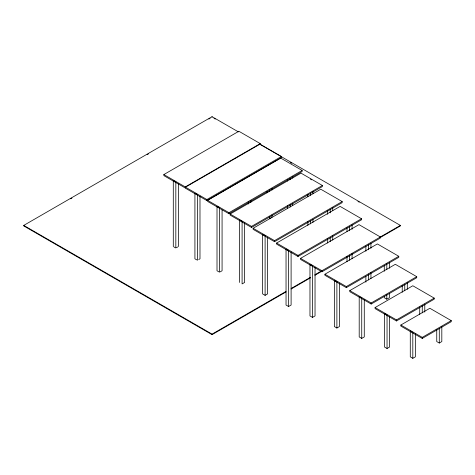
<?xml version="1.0" encoding="UTF-8"?>
<svg xmlns="http://www.w3.org/2000/svg" width="475" height="475" viewBox="0 0 475 475"><rect width="100%" height="100%" fill="white"/><g stroke="black" fill="none" stroke-linecap="round" stroke-linejoin="round"><path stroke-width="0.71" d="M285.968 291.983L212.058 334.655L23.75 225.934L23.75 225.405L212.058 116.684L238.408 131.896M70.668 198.847L71.951 198.105M147.149 154.69L148.432 153.947M208.846 119.071L210.134 118.328M260.258 143.61L185.256 186.912L185.256 187.969L163.857 175.619L163.857 174.557L238.86 131.254L260.258 143.61L260.258 144.667M185.487 187.18L260.033 144.145L281.432 156.501L281.432 157.558L206.886 200.592L185.487 188.243L185.487 187.18L206.886 199.536L281.432 156.501M207.575 200.343L280.737 158.104L302.136 170.46L302.136 171.517L228.974 213.756L207.575 201.406L207.575 200.343L228.974 212.699L302.136 170.46M230.126 214.041L300.99 173.132L322.388 185.487L322.388 186.544L251.524 227.46L230.126 215.104L230.126 214.041L251.524 226.397L322.388 185.487M176.457 247.683L177.727 246.953M198.722 259.54L199.987 258.81L199.987 196.11M271.362 217.603L269.462 218.696L269.462 216.487M253.133 228.279L320.779 189.228L342.178 201.584L342.178 202.647L274.532 241.698L253.133 229.342L253.133 228.279L274.532 240.635L342.178 201.584M220.174 271.86L222.074 270.768L222.074 210.021M276.604 243.058L340.106 206.393L361.505 218.749L361.505 219.812L298.003 256.476L276.604 244.12L276.604 243.058L298.003 255.413L361.505 218.749M300.533 258.376L358.975 224.633L380.374 236.989L380.374 238.046L321.931 271.789L300.533 259.433L300.533 258.376L321.931 270.726L380.374 236.989M265.103 295.343L265.103 235.719L262.568 234.258L262.568 293.882L265.103 295.343L267.633 293.882L267.633 237.203M23.75 225.405L212.058 334.121L285.968 291.448M291.11 288.485L310.395 277.353M314.889 274.752L321.32 271.041M379.804 237.274L400.372 225.405L400.372 225.934L380.445 237.435M291.11 289.014L310.395 277.881M314.889 275.286L321.961 271.201M324.924 274.229L377.382 243.936L398.78 256.292L398.78 257.355L346.322 287.642L324.924 275.286L324.924 274.229L346.322 286.579L398.78 256.292M288.568 306.506L288.568 250.497L286.039 249.037L286.039 305.039L288.568 306.506L291.104 305.039L291.104 251.982M349.772 290.617L395.331 264.314L416.729 276.67L416.729 277.727L371.171 304.036L349.772 291.68L349.772 290.617L371.171 302.973L416.729 276.67M312.497 317.395L312.497 265.81L309.967 264.349L309.967 315.934L312.497 317.395L315.032 315.934L315.032 267.3M336.888 328.023L336.888 281.669L334.353 280.202L334.353 326.562L336.888 328.023L339.423 326.562L339.423 283.147M384.281 296.263L384.281 297.736L386.816 299.197L389.352 297.736L389.352 293.318M375.078 307.551L412.822 285.76L434.221 298.116L434.221 299.173L396.477 320.963L375.078 308.613L375.078 307.551L396.477 319.907L434.221 298.116M361.736 338.39L361.736 298.057L359.201 296.596L359.201 336.923L361.736 338.39L364.272 336.923L364.272 299.529M400.847 325.019L429.851 308.275L451.25 320.625L451.25 321.688L422.245 338.432L400.847 326.082L400.847 325.019L422.245 337.375L451.25 320.625M387.042 348.484L387.042 314.99L384.512 313.524L384.512 347.023L387.042 348.484L389.577 347.023L389.577 316.439M412.811 358.316L412.811 332.458L410.281 330.998L410.281 356.856L412.811 358.316L415.346 356.856L415.346 333.949M436.751 329.751L436.751 341.572L439.286 343.033L441.815 341.572L441.815 326.794M260.264 144.513L400.372 225.405M213.987 118.328L215.276 119.071M290.468 162.48L291.757 163.222M357.954 201.442L359.237 202.184M310.418 179.105L311.689 179.841M163.857 174.557L185.256 186.912M218.91 271.86L217.01 270.768L217.01 206.316L219.545 207.783L219.545 272.228M196.822 259.908L194.922 258.81L194.922 193.159L197.458 194.619L197.458 260.27M173.927 246.953L175.192 247.683M439.286 328.255L439.286 343.033M424.787 304.119L424.787 312.128M422.257 305.585L422.257 312.865M422.245 337.375L422.245 338.432M419.722 307.034L419.722 314.313M407.301 282.75L407.301 289.352M404.765 284.216L404.765 290.813M402.23 285.683L402.23 292.285M396.477 319.907L396.477 320.963M389.352 262.414L389.352 268.304M386.816 263.88L386.816 269.764M386.816 294.785L386.816 299.197M384.281 265.359L384.281 271.243M371.171 302.973L371.171 304.036M370.939 243.123L370.939 248.283M370.939 272.603L370.939 278.498M368.41 244.589L368.41 249.743M368.41 274.063L368.41 279.959M365.875 246.074L365.875 251.233M365.875 276.284L365.875 282.18M352.07 224.889L352.07 229.312M352.07 253.626L352.07 258.786M349.541 226.349L349.541 230.773M349.541 255.093L349.541 260.247M347.005 227.834L347.005 231.521M347.005 256.577L347.005 261.737M346.322 286.579L346.322 287.642M332.743 207.712L332.743 210.651M332.743 235.683L332.743 240.095M330.208 209.172L330.208 212.853M330.208 237.88L330.208 241.561M327.679 210.651L327.679 214.332M327.679 238.622L327.679 243.04M321.931 270.726L321.931 271.789M312.954 191.585L312.954 193.794M312.954 219.503L312.954 222.437M310.418 193.052L310.418 195.255M310.418 220.964L310.418 223.903M307.889 194.524L307.889 196.727M307.889 221.706L307.889 225.376M298.003 255.413L298.003 256.476M292.707 176.652L292.707 178.137M292.707 203.318L292.707 205.544M290.172 178.113L290.172 179.598M290.172 204.784L290.172 207.005M287.636 179.615L287.636 181.1M287.636 205.544L287.636 208.507M274.532 240.635L274.532 241.698M271.997 188.468L271.997 189.941M271.997 215.021L271.997 217.235M269.462 189.929L269.462 191.401M266.932 191.419L266.932 192.892M251.524 226.397L251.524 227.46M250.83 200.343L250.83 202.546M248.294 201.81L248.294 204.007M244.625 222.959L244.625 282.459L242.09 283.919L242.09 221.481L239.56 220.02L239.56 282.459M228.974 212.699L228.974 213.756M212.058 116.684L212.058 117.212M212.058 334.121L212.058 334.655M206.886 199.536L206.886 200.592M178.357 183.469L178.357 246.59M175.827 248.051L175.827 181.996L173.292 180.536L173.292 246.59"/></g></svg>
